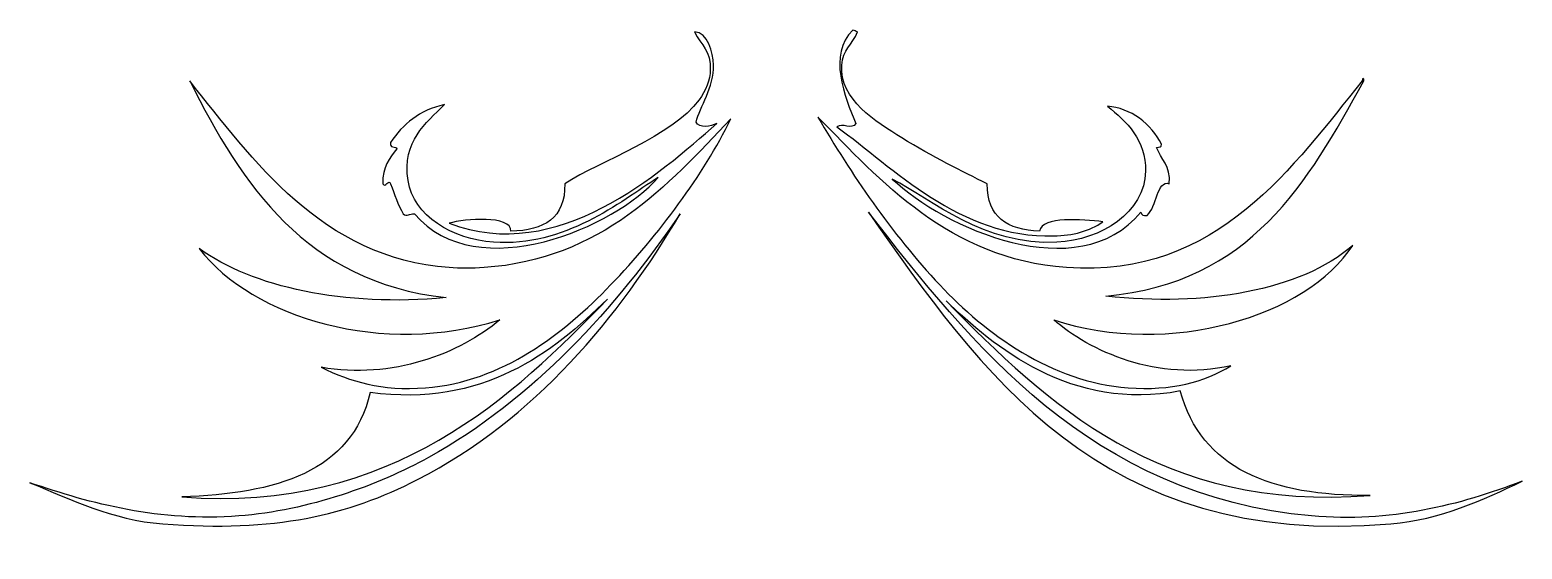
# Model space of a CAD drawing. Header units: centimetres. Extents: x -10 to 10, y -3.6 to 3.3.
import ezdxf

# ---------------------------------------------------------------- set-up
doc = ezdxf.new("R2010")
doc.units = ezdxf.units.CM
doc.header["$MEASUREMENT"] = 0
doc.layers.add('Camada 1', color=7, linetype='Continuous')

msp = doc.modelspace()

# ---------------------------------------------------------------- linework, layer by layer
at = {"layer": 'Camada 1'}
for points, knots in [([(-0.79401, 2.0699), (-1.54998, 1.40704), (-2.9242, 0.17794), (-4.37337, 0.73598), (-4.37337, 0.73598), (-4.16578, 0.79683), (-3.54226, 0.84819), (-3.54723, 0.63004), (-3.54723, 0.63004), (-3.10688, 0.6411), (-2.81616, 0.80213), (-2.82722, 1.26528), (-2.82722, 1.26528), (-2.34271, 1.57545), (-1.39201, 1.89491), (-1.02726, 2.38759), (-1.02726, 2.38759), (-0.94296, 2.5011), (-0.88327, 2.66323), (-0.87893, 2.79005), (-0.87893, 2.79005), (-0.87025, 3.04355), (-0.99789, 3.11403), (-1.09068, 3.29847), (-1.09068, 3.29847), (-0.91008, 3.2935), (-0.84232, 3.02587), (-0.83639, 2.85378), (-0.83639, 2.85378), (-0.8266, 2.55951), (-1.02215, 2.29125), (-1.06965, 2.09107), (-1.06965, 2.09107), (-1.02518, 2.00328), (-0.87556, 2.03299), (-0.79401, 2.0699)], [0, 0, 0, 0, 0.1, 0.1, 0.1, 0.1, 0.2, 0.2, 0.2, 0.2, 0.3, 0.3, 0.3, 0.3, 0.4, 0.4, 0.4, 0.4, 0.5, 0.5, 0.5, 0.5, 0.6, 0.6, 0.6, 0.6, 0.7, 0.7, 0.7, 0.7, 0.8, 0.8, 0.8, 0.8, 1, 1, 1, 1]), ([(1.09072, 3.29849), (1.02071, 3.11437), (0.89054, 3.06555), (0.87913, 2.8538), (0.87913, 2.8538), (0.85296, 2.38663), (1.33681, 2.09413), (1.68373, 1.87966), (1.68373, 1.87966), (2.09952, 1.62185), (2.49124, 1.4295), (2.82726, 1.26527), (2.82726, 1.26527), (2.82099, 0.81416), (3.09986, 0.64818), (3.5264, 0.63003), (3.5264, 0.63003), (3.56267, 0.83503), (4.10145, 0.78656), (4.37341, 0.757), (4.37341, 0.757), (4.1986, 0.62939), (3.97111, 0.57237), (3.71682, 0.56629), (3.71682, 0.56629), (2.45597, 0.53721), (1.57092, 1.48072), (0.81527, 2.0275), (0.81527, 2.0275), (0.88573, 2.08335), (1.00953, 1.98448), (1.06953, 2.06989), (1.06953, 2.06989), (0.92009, 2.42533), (0.68985, 3.00101), (1.02714, 3.31952), (1.02714, 3.31952), (1.06148, 3.32564), (1.06355, 3.29931), (1.09072, 3.29849)], [0, 0, 0, 0, 0.09090909, 0.09090909, 0.09090909, 0.09090909, 0.18181818, 0.18181818, 0.18181818, 0.18181818, 0.27272727, 0.27272727, 0.27272727, 0.27272727, 0.36363636, 0.36363636, 0.36363636, 0.36363636, 0.45454545, 0.45454545, 0.45454545, 0.45454545, 0.54545455, 0.54545455, 0.54545455, 0.54545455, 0.63636364, 0.63636364, 0.63636364, 0.63636364, 0.72727273, 0.72727273, 0.72727273, 0.72727273, 0.81818182, 0.81818182, 0.81818182, 0.81818182, 1, 1, 1, 1]), ([(-0.60362, 2.13348), (-0.97864, 1.38119), (-1.55593, 0.59249), (-2.21332, -0.09013), (-2.21332, -0.09013), (-2.83655, -0.73725), (-3.66041, -1.38725), (-4.69075, -1.46673), (-4.69075, -1.46673), (-5.28072, -1.51216), (-5.69588, -1.38294), (-6.0887, -1.19159), (-6.0887, -1.19159), (-5.1367, -1.36092), (-4.22966, -1.00874), (-3.69573, -0.55601), (-3.69573, -0.55601), (-5.24764, -1.05496), (-7.00715, -0.53114), (-7.71959, 0.39694), (-7.71959, 0.39694), (-7.00953, -0.11902), (-5.77162, -0.38776), (-4.41571, -0.25965), (-4.41571, -0.25965), (-6.30862, -0.04147), (-7.13539, 1.2425), (-7.84672, 2.64174), (-7.84672, 2.64174), (-6.99955, 1.59039), (-6.08401, 0.26755), (-4.37332, 0.14299), (-4.37332, 0.14299), (-4.22978, 0.13225), (-4.06397, 0.13225), (-3.90744, 0.14299), (-3.90744, 0.14299), (-2.33519, 0.24846), (-1.44965, 1.24313), (-0.60362, 2.13348)], [0, 0, 0, 0, 0.09090909, 0.09090909, 0.09090909, 0.09090909, 0.18181818, 0.18181818, 0.18181818, 0.18181818, 0.27272727, 0.27272727, 0.27272727, 0.27272727, 0.36363636, 0.36363636, 0.36363636, 0.36363636, 0.45454545, 0.45454545, 0.45454545, 0.45454545, 0.54545455, 0.54545455, 0.54545455, 0.54545455, 0.63636364, 0.63636364, 0.63636364, 0.63636364, 0.72727273, 0.72727273, 0.72727273, 0.72727273, 0.81818182, 0.81818182, 0.81818182, 0.81818182, 1, 1, 1, 1]), ([(4.4156, -0.23848), (5.72944, -0.38728), (7.02212, -0.16736), (7.71964, 0.4393), (7.71964, 0.4393), (7.108, -0.50579), (5.26515, -1.06798), (3.71679, -0.55601), (3.71679, -0.55601), (4.18685, -0.97133), (5.11202, -1.39627), (6.08889, -1.1704), (6.08889, -1.1704), (5.73041, -1.39212), (5.29199, -1.50819), (4.71229, -1.46676), (4.71229, -1.46676), (3.68936, -1.39339), (2.79644, -0.73823), (2.192, -0.09016), (2.192, -0.09016), (1.5407, 0.60802), (1.00418, 1.39995), (0.56124, 2.15496), (0.56124, 2.15496), (1.39894, 1.31406), (2.30693, 0.25755), (3.88631, 0.14294), (3.88631, 0.14294), (5.92434, -0.00539), (6.9391, 1.53769), (7.84662, 2.64169), (7.84662, 2.64169), (7.84376, 2.69418), (7.8725, 2.67812), (7.86765, 2.64169), (7.86765, 2.64169), (7.11504, 1.2839), (6.35442, -0.06621), (4.4156, -0.23848)], [0, 0, 0, 0, 0.09090909, 0.09090909, 0.09090909, 0.09090909, 0.18181818, 0.18181818, 0.18181818, 0.18181818, 0.27272727, 0.27272727, 0.27272727, 0.27272727, 0.36363636, 0.36363636, 0.36363636, 0.36363636, 0.45454545, 0.45454545, 0.45454545, 0.45454545, 0.54545455, 0.54545455, 0.54545455, 0.54545455, 0.63636364, 0.63636364, 0.63636364, 0.63636364, 0.72727273, 0.72727273, 0.72727273, 0.72727273, 0.81818182, 0.81818182, 0.81818182, 0.81818182, 1, 1, 1, 1]), ([(-4.98742, 0.86282), (-5.05772, 0.98355), (-5.10751, 1.12383), (-5.1571, 1.26528), (-5.1571, 1.26528), (-5.19097, 1.33656), (-5.22404, 1.19853), (-5.26291, 1.26528), (-5.26291, 1.26528), (-5.26773, 1.48906), (-5.17269, 1.61255), (-5.07236, 1.73116), (-5.07236, 1.73116), (-5.08554, 1.77402), (-5.17928, 1.73725), (-5.15713, 1.81593), (-5.15713, 1.81593), (-4.99563, 2.06398), (-4.77248, 2.25019), (-4.4368, 2.32404), (-4.4368, 2.32404), (-4.68723, 2.07054), (-5.00367, 1.84274), (-4.92403, 1.30767), (-4.92403, 1.30767), (-4.85402, 0.83777), (-4.32522, 0.51892), (-3.78053, 0.48185), (-3.78053, 0.48185), (-2.82774, 0.41684), (-2.09312, 1.01385), (-1.57779, 1.3499), (-1.57779, 1.3499), (-2.14114, 0.69056), (-3.99661, -0.1224), (-4.83912, 0.86283), (-4.83912, 0.86283), (-4.9049, 0.87023), (-4.94054, 0.81403), (-4.98742, 0.86282)], [0, 0, 0, 0, 0.09090909, 0.09090909, 0.09090909, 0.09090909, 0.18181818, 0.18181818, 0.18181818, 0.18181818, 0.27272727, 0.27272727, 0.27272727, 0.27272727, 0.36363636, 0.36363636, 0.36363636, 0.36363636, 0.45454545, 0.45454545, 0.45454545, 0.45454545, 0.54545455, 0.54545455, 0.54545455, 0.54545455, 0.63636364, 0.63636364, 0.63636364, 0.63636364, 0.72727273, 0.72727273, 0.72727273, 0.72727273, 0.81818182, 0.81818182, 0.81818182, 0.81818182, 1, 1, 1, 1]), ([(4.4368, 2.303), (4.7407, 2.28181), (5.02949, 2.06252), (5.15715, 1.79458), (5.15715, 1.79458), (5.16678, 1.74963), (5.12696, 1.75428), (5.09341, 1.75235), (5.09341, 1.75235), (5.15122, 1.59164), (5.28605, 1.50705), (5.26277, 1.26528), (5.26277, 1.26528), (5.09709, 1.3218), (5.09566, 0.95143), (4.96644, 0.84163), (4.96644, 0.84163), (4.91794, 0.83568), (4.88664, 0.8466), (4.88167, 0.88415), (4.88167, 0.88415), (4.04254, -0.13254), (2.24293, 0.67402), (1.55676, 1.32868), (1.55676, 1.32868), (2.08011, 1.05224), (2.79371, 0.43145), (3.75902, 0.48185), (3.75902, 0.48185), (4.35558, 0.51267), (4.93623, 0.88044), (4.94507, 1.43464), (4.94507, 1.43464), (4.95178, 1.84707), (4.69075, 2.1012), (4.4368, 2.303)], [0, 0, 0, 0, 0.1, 0.1, 0.1, 0.1, 0.2, 0.2, 0.2, 0.2, 0.3, 0.3, 0.3, 0.3, 0.4, 0.4, 0.4, 0.4, 0.5, 0.5, 0.5, 0.5, 0.6, 0.6, 0.6, 0.6, 0.7, 0.7, 0.7, 0.7, 0.8, 0.8, 0.8, 0.8, 1, 1, 1, 1]), ([(-1.28124, 0.86282), (-2.08843, -0.50624), (-3.23402, -1.89633), (-4.79686, -2.69503), (-4.79686, -2.69503), (-5.73409, -3.17422), (-6.69858, -3.40221), (-8.20655, -3.28823), (-8.20655, -3.28823), (-8.89188, -3.23621), (-9.42597, -2.96168), (-9.98561, -2.73723), (-9.98561, -2.73723), (-9.16958, -3.0201), (-8.2428, -3.26365), (-7.19, -3.18223), (-7.19, -3.18223), (-6.25375, -3.10968), (-5.31556, -2.769), (-4.64899, -2.39864), (-4.64899, -2.39864), (-3.23739, -1.61524), (-2.14447, -0.39546), (-1.28124, 0.86282)], [0, 0, 0, 0, 0.14285714, 0.14285714, 0.14285714, 0.14285714, 0.28571429, 0.28571429, 0.28571429, 0.28571429, 0.42857143, 0.42857143, 0.42857143, 0.42857143, 0.57142857, 0.57142857, 0.57142857, 0.57142857, 0.71428571, 0.71428571, 0.71428571, 0.71428571, 1, 1, 1, 1]), ([(1.23873, 0.88417), (2.59639, -0.86311), (4.21061, -2.92041), (7.16868, -3.18224), (7.16868, -3.18224), (8.21363, -3.27437), (9.14827, -3.04098), (9.98565, -2.71604), (9.98565, -2.71604), (9.46069, -2.96808), (8.89689, -3.22976), (8.22808, -3.2882), (8.22808, -3.2882), (4.34575, -3.62676), (2.72259, -1.23525), (1.23873, 0.88417)], [0, 0, 0, 0, 0.2, 0.2, 0.2, 0.2, 0.4, 0.4, 0.4, 0.4, 0.6, 0.6, 0.6, 0.6, 1, 1, 1, 1]), ([(-2.25539, -0.28068), (-3.49073, -1.55457), (-5.13448, -3.15303), (-7.95255, -2.92795), (-7.95255, -2.92795), (-6.68911, -2.88556), (-5.67563, -2.59291), (-5.43194, -1.53016), (-5.43194, -1.53016), (-3.91679, -1.73049), (-2.99066, -0.99956), (-2.25539, -0.28068)], [0, 0, 0, 0, 0.25, 0.25, 0.25, 0.25, 0.5, 0.5, 0.5, 0.5, 1, 1, 1, 1]), ([(2.27642, -0.30188), (2.9075, -0.91336), (3.95679, -1.7891), (5.4111, -1.50896), (5.4111, -1.50896), (5.68867, -2.54427), (6.62572, -2.92025), (7.95258, -2.90694), (7.95258, -2.90694), (5.13546, -3.13218), (3.63442, -1.67739), (2.27642, -0.30188)], [0, 0, 0, 0, 0.25, 0.25, 0.25, 0.25, 0.5, 0.5, 0.5, 0.5, 1, 1, 1, 1])]:
    msp.add_open_spline(points, degree=3, knots=knots, dxfattribs=at)

doc.saveas('drawing.dxf')
